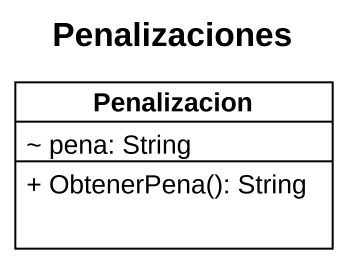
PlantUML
@startuml
title Penalizaciones
hide circle
hide empty members
skinparam classAttributeIconSize 0
class Penalizacion {
  ~ pena: String
  + ObtenerPena(): String
}
@enduml
